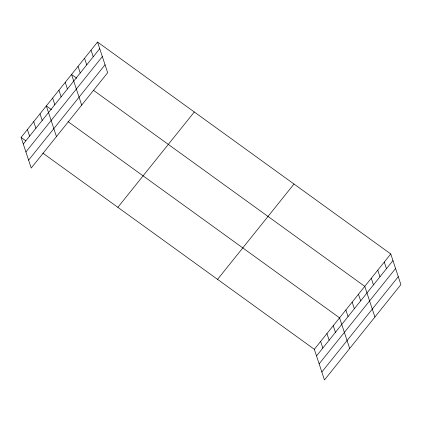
<?xml version="1.0" encoding="UTF-8"?>
<svg xmlns="http://www.w3.org/2000/svg" width="422" height="422" viewBox="0 0 422 422"><rect width="100%" height="100%" fill="white"/><g stroke="black" fill="none" stroke-linecap="round" stroke-linejoin="round"><path stroke-width="0.63" d="M97.535 42.052L107.668 72.7L31.233 168.04L21.1 137.398L97.535 42.052L390.767 253.96L400.9 284.602L324.465 379.948L314.332 349.3L42.833 153.102M23.289 144.013L99.724 48.672M25.911 151.946L102.346 56.601M28.612 160.112L105.046 64.772M117.865 207.323L194.299 111.983M217.562 279.369L293.997 184.029M314.332 349.3L390.767 253.96M316.521 355.92L392.956 260.574M319.143 363.848L395.578 268.508M321.844 372.019L398.278 276.674M76.72 78.212L71.545 74.472L81.683 105.115M93.278 90.176L364.777 286.374L374.91 317.022M51.5 109.673L46.325 105.933L56.458 136.58M68.058 121.641L339.552 317.835L349.69 348.482M21.1 137.398L25.758 140.763M384.268 262.062L386.457 268.682M377.769 270.164L379.958 276.785M371.276 278.272L373.465 284.887M358.473 294.239L360.662 300.86M352.164 302.105L354.353 308.725M345.861 309.97L348.05 316.59M333.248 325.705L335.437 332.32M326.944 333.57L329.134 340.185M320.636 341.435L322.825 348.055M91.036 50.16L93.225 56.775M84.542 58.262L86.732 64.882M78.044 66.365L80.233 72.985M65.241 82.337L67.43 88.952M58.932 90.203L61.121 96.823M52.629 98.068L54.818 104.688M40.016 113.798L42.205 120.418M33.713 121.663L35.902 128.283M27.404 129.533L29.593 136.148"/></g></svg>
